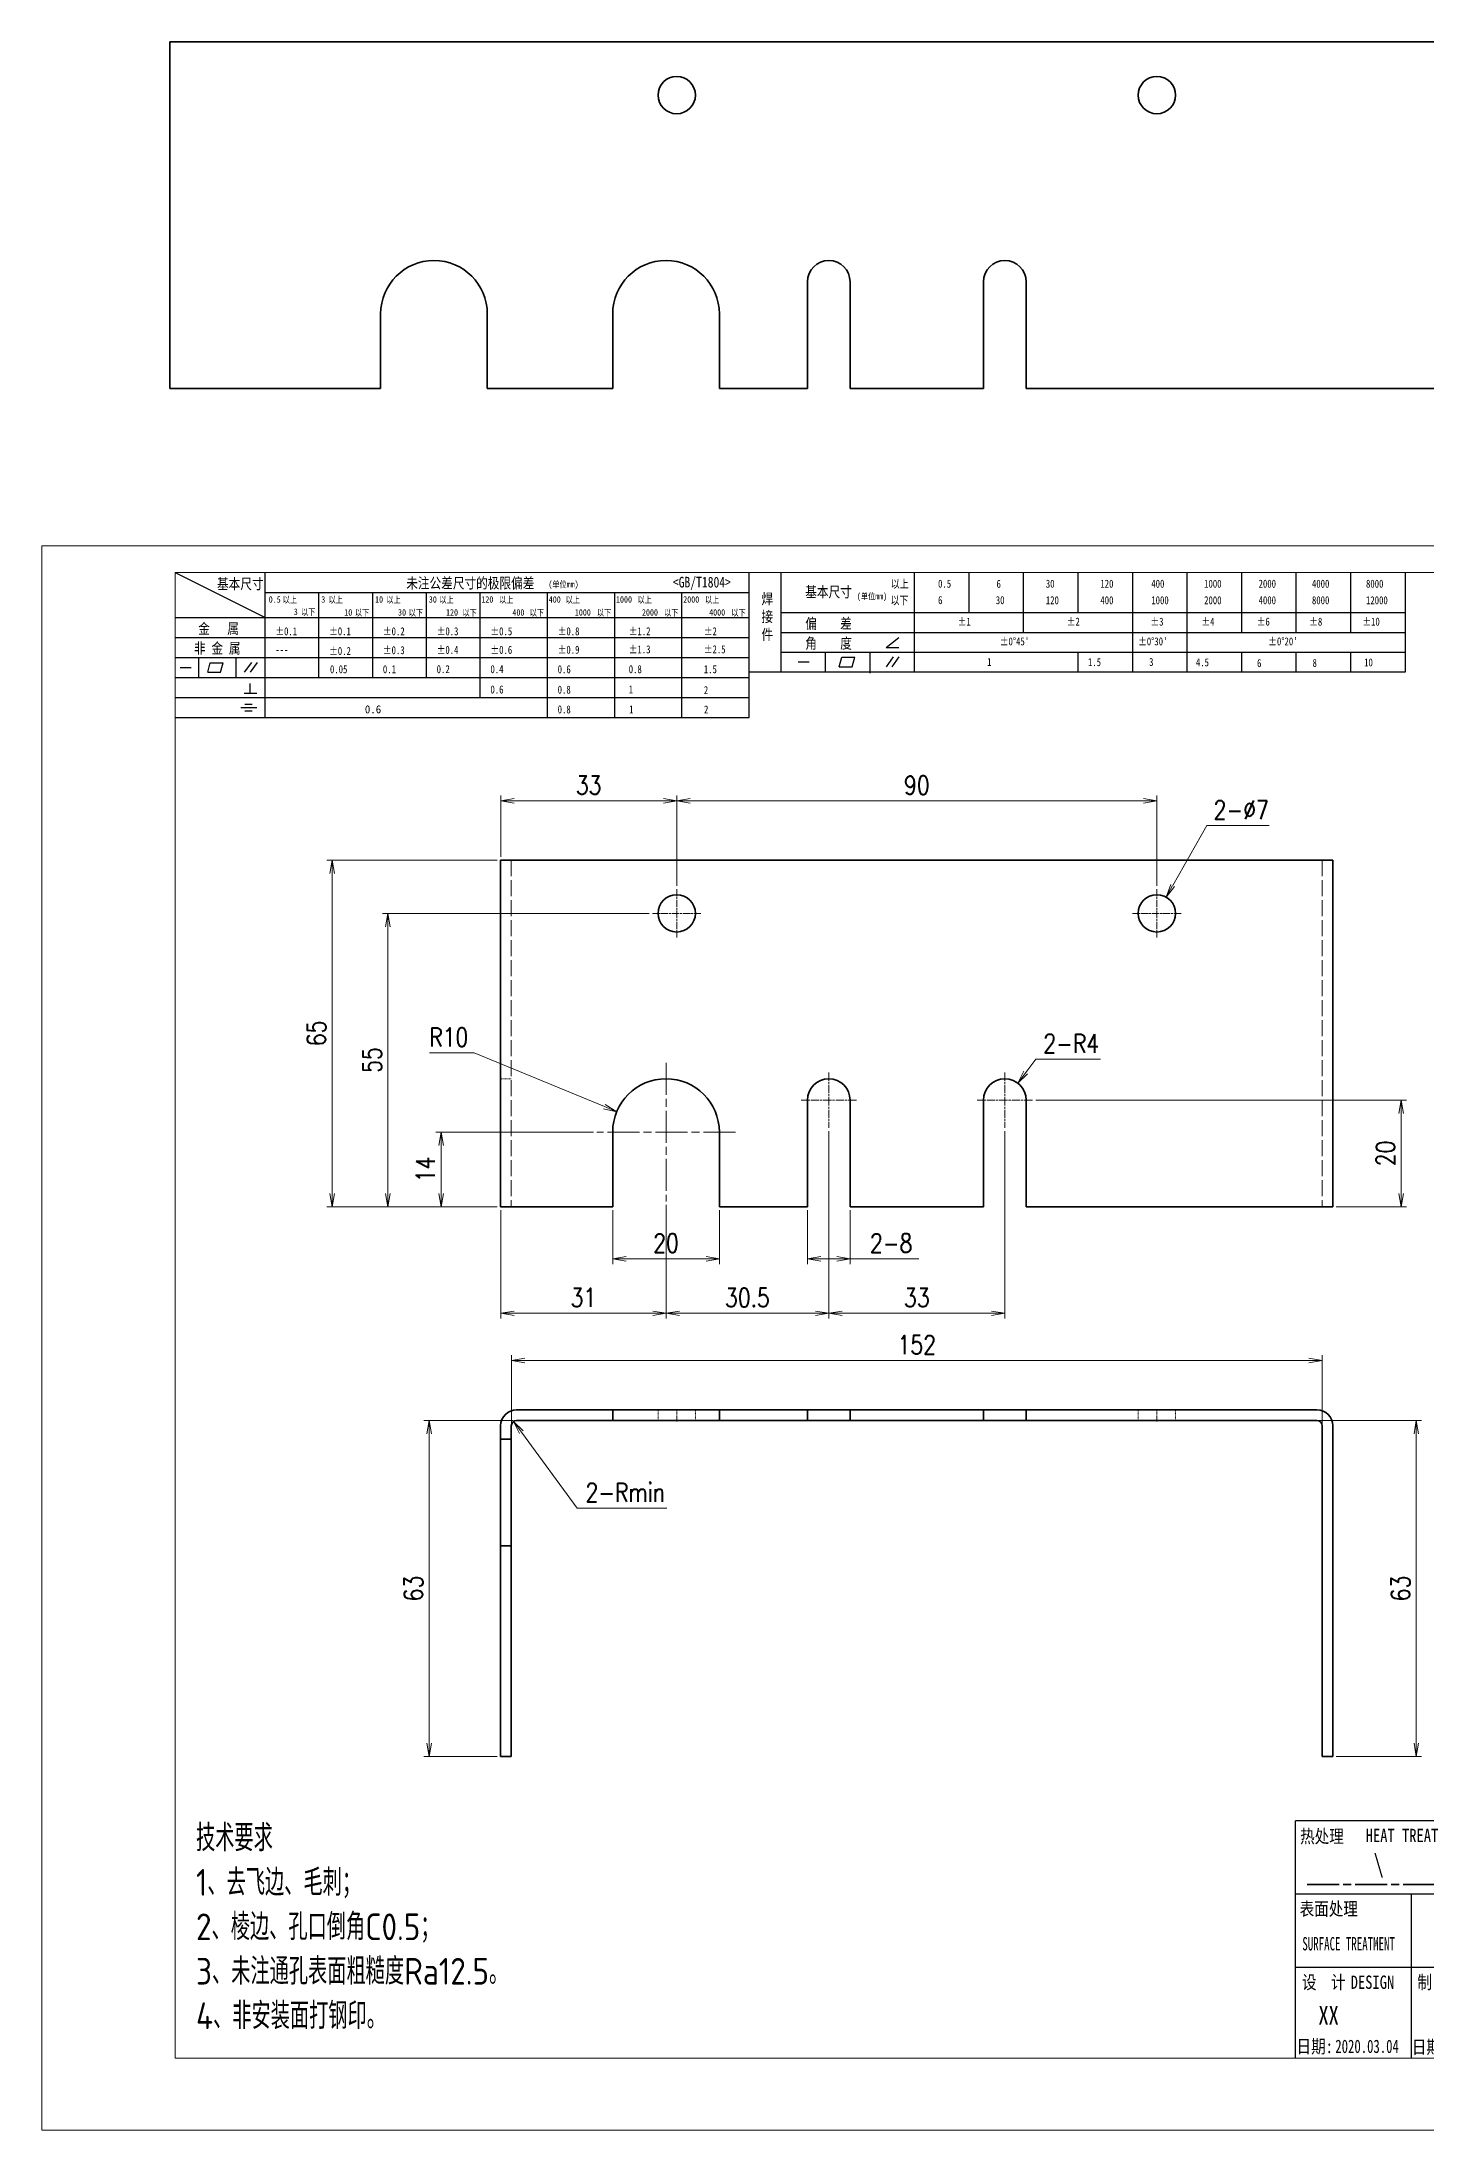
# Model space of a CAD drawing. Header units: inches. Extents: x 269 to 10986, y 1043 to 4337.
# Drawn here: x 3394.5 to 3654, y 1166.8 to 1558.3 of the extents above; entities that cross this region are included whole.
import ezdxf
from ezdxf.enums import TextEntityAlignment as Align

# ---------------------------------------------------------------- set-up
doc = ezdxf.new("R2010")
doc.units = ezdxf.units.IN
doc.header["$MEASUREMENT"] = 0
doc.linetypes.add('AM_ISO02W050x2', pattern=[3.75, 3, -0.75])
doc.linetypes.add('AM_ISO08W050x2', pattern=[9, 6, -0.75, 1.5, -0.75])
for name, color, linetype, lineweight in [('中心线', 2, 'AM_ISO08W050x2', 18), ('图框', 7, 'Continuous', 18), ('标注线', 3, 'Continuous', 18), ('热处理', 7, 'Continuous', 20), ('粗实线', 7, 'Continuous', 35), ('粗点划线', 6, 'AM_ISO08W050x2', 35), ('虚线', 1, 'AM_ISO02W050x2', 18)]:
    doc.layers.add(name, color=color, linetype=linetype, lineweight=lineweight)
doc.layers.add('图\\M+19E79\\M+195B6\\M+18E9A', color=7, linetype='Continuous')
doc.layers.add('打印', color=7, linetype='Continuous', lineweight=15, plot=False)
doc.layers.add('打印-禁用', color=7, linetype='Continuous', lineweight=15, plot=False)
doc.styles.add('DIM', font='romans.shx', dxfattribs={"width": 0.8, "bigfont": 'bigfont.shx'})
doc.styles.add('国标', font='simfang.ttf', dxfattribs={"width": 0.8})
doc.styles.add('机械长仿宋', font='gbenor.shx', dxfattribs={"height": 1, "bigfont": 'gbcbig.shx'})
doc.dimstyles.new('XR 1-1$0', dxfattribs={"dimtxt": 3.5, "dimasz": 2.5, "dimexe": 1, "dimexo": 0.625, "dimgap": 1.2, "dimtad": 1, "dimzin": 9, "dimdsep": 46, "dimtxsty": 'DIM', "dimblk": 'OPEN', "dimcen": 0, "dimclrd": 8, "dimclre": 8, "dimclrt": 2, "dimazin": 2, "dimtfac": 0.5, "dimtmove": 0, "dimatfit": 3, "dimldrblk": 'OPEN', "dimfxl": 0, "dimtolj": 2, "dimlwd": 18, "dimlwe": 18, "dimarcsym": 0})
doc.dimstyles.new('XR 1-1$3', dxfattribs={"dimtxt": 3.5, "dimasz": 2.5, "dimexe": 1, "dimexo": 0.625, "dimgap": 1.2, "dimtad": 1, "dimtoh": 1, "dimdsep": 46, "dimtxsty": 'DIM', "dimblk": 'OPEN', "dimcen": 0, "dimclrd": 8, "dimclre": 8, "dimclrt": 2, "dimazin": 2, "dimtfac": 0.5, "dimtofl": 0, "dimtmove": 0, "dimatfit": 3, "dimldrblk": 'OPEN', "dimfxl": 0, "dimtolj": 2, "dimlwd": 18, "dimlwe": 18, "dimarcsym": 0})
doc.dimstyles.new('XR 1-1$4', dxfattribs={"dimtxt": 3.5, "dimasz": 2.5, "dimexe": 1, "dimexo": 0.625, "dimgap": 1.2, "dimtad": 1, "dimtoh": 1, "dimdsep": 46, "dimtxsty": 'DIM', "dimblk": 'OPEN', "dimcen": 0, "dimclrd": 8, "dimclre": 8, "dimclrt": 2, "dimazin": 2, "dimtfac": 0.5, "dimtofl": 0, "dimtmove": 0, "dimatfit": 3, "dimldrblk": 'OPEN', "dimfxl": 0, "dimtolj": 2, "dimlwd": 18, "dimlwe": 18, "dimarcsym": 0})

# ---------------------------------------------------------------- blocks, each defined once
blk = doc.blocks.new('GZDEH零件A3图框V01版')
at = {"layer": '图\\M+19E79\\M+195B6\\M+18E9A', "color": 9}
for p, q in [((2882.49, -1554.46), (2899.37, -1562.92)), ((2899.37, -1581.67), (2899.37, -1554.46)), ((2990.09, -1581.67), (2990.09, -1554.46)), ((2996.09, -1573.08), (2996.09, -1554.46)), ((3021.09, -1561.98), (3021.09, -1554.46)), ((3031.31, -1561.98), (3031.31, -1554.46)), ((3041.53, -1561.98), (3041.53, -1554.46)), ((3051.75, -1561.98), (3051.75, -1554.46)), ((3061.98, -1561.98), (3061.98, -1554.46)), ((3072.2, -1561.98), (3072.2, -1554.46)), ((3082.42, -1561.98), (3082.42, -1554.46)), ((3092.64, -1561.98), (3092.64, -1554.46)), ((3102.86, -1561.98), (3102.86, -1554.46)), ((3113.09, -1573.08), (3113.09, -1554.46)), ((2899.37, -1558.24), (2990.09, -1558.24)), ((2909.45, -1574.17), (2909.45, -1558.24)), ((2919.53, -1574.17), (2919.53, -1558.24)), ((2929.61, -1574.17), (2929.61, -1558.24)), ((2939.69, -1577.92), (2939.69, -1558.24)), ((2952.29, -1581.67), (2952.29, -1558.24)), ((2964.89, -1581.67), (2964.89, -1558.24)), ((2977.49, -1581.67), (2977.49, -1558.24)), ((2996.09, -1561.98), (3113.09, -1561.98)), ((3021.09, -1573.08), (3021.09, -1561.98)), ((3041.53, -1565.68), (3041.53, -1561.98)), ((3061.98, -1573.08), (3061.98, -1561.98)), ((3072.2, -1573.08), (3072.2, -1561.98)), ((3082.42, -1565.68), (3082.42, -1561.98)), ((3092.64, -1565.68), (3092.64, -1561.98)), ((3102.86, -1565.68), (3102.86, -1561.98)), ((2882.49, -1562.92), (2990.09, -1562.92)), ((2996.09, -1565.68), (3113.09, -1565.68)), ((2882.49, -1566.67), (2990.09, -1566.67)), ((2996.09, -1569.38), (3113.09, -1569.38)), ((3004.42, -1573.08), (3004.42, -1569.38)), ((3012.75, -1573.08), (3012.75, -1569.38)), ((3015.75, -1568.51), (3018.15, -1566.66)), ((3015.75, -1568.51), (3018.15, -1568.51)), ((3051.75, -1573.08), (3051.75, -1569.38)), ((3082.42, -1573.08), (3082.42, -1569.48)), ((3092.64, -1573.08), (3092.64, -1569.38)), ((3102.86, -1573.08), (3102.86, -1569.38)), ((2882.49, -1570.42), (2990.09, -1570.42)), ((2883.43, -1572.27), (2885.49, -1572.27)), ((2886.92, -1574.12), (2886.92, -1570.42)), ((2888.59, -1573.16), (2889.07, -1571.37)), ((2888.59, -1573.16), (2891, -1573.16)), ((2889.07, -1571.37), (2891.48, -1571.37)), ((2891, -1573.16), (2891.48, -1571.37)), ((2893.91, -1574.12), (2893.91, -1570.42)), ((2895.52, -1573.16), (2896.85, -1571.3)), ((2896.6, -1573.16), (2897.94, -1571.3)), ((2990.09, -1573.08), (3113.09, -1573.08)), ((2999.26, -1571.23), (3001.32, -1571.23)), ((3006.97, -1572.12), (3007.45, -1570.33)), ((3006.97, -1572.12), (3009.39, -1572.12)), ((3007.45, -1570.33), (3009.86, -1570.33)), ((3009.39, -1572.12), (3009.86, -1570.33)), ((3012.75, -1573.33), (3012.75, -1573.08)), ((3015.81, -1572.12), (3017.15, -1570.26)), ((3016.89, -1572.12), (3018.23, -1570.26)), ((2882.49, -1574.17), (2990.09, -1574.17)), ((2895.42, -1577.05), (2897.81, -1577.05)), ((2896.58, -1577.05), (2896.58, -1575.28)), ((2882.49, -1577.92), (2990.09, -1577.92)), ((2894.79, -1579.77), (2897.77, -1579.77)), ((2895.57, -1579.17), (2896.92, -1579.17)), ((2895.57, -1580.37), (2896.93, -1580.37)), ((2882.49, -1581.67), (2990.09, -1581.67)), ((3272.49, -1788.46), (3092.49, -1788.46)), ((3181.99, -1802.21), (3092.49, -1802.21)), ((3114.17, -1802.21), (3114.17, -1815.96)), ((3181.99, -1815.96), (3092.49, -1815.96)), ((3114.17, -1815.96), (3114.17, -1832.96)), ((3114.17, -1815.96), (3114.17, -1832.96))]:
    blk.add_line(p, q, dxfattribs=at)
at = {"layer": '图\\M+19E79\\M+195B6\\M+18E9A', "color": 7}
blk.add_line((3272.49, -1788.46), (3092.49, -1788.46), dxfattribs=at)
at = {"layer": '图\\M+19E79\\M+195B6\\M+18E9A', "color": 9, "linetype": 'Continuous'}
blk.add_line((3092.49, -1832.96), (3092.49, -1788.46), dxfattribs=at)
at = {"layer": '图框', "linetype": 'Continuous'}
for p, q in [((2882.49, -1554.46), (2882.49, -1832.96)), ((3272.49, -1554.46), (2882.49, -1554.46)), ((2882.49, -1832.96), (3272.49, -1832.96))]:
    blk.add_line(p, q, dxfattribs=at)
at = {"layer": '打印-禁用', "linetype": 'Continuous'}
for p, q in [((2857.49, -1549.46), (2857.49, -1846.46)), ((3277.49, -1549.46), (2857.49, -1549.46)), ((2857.49, -1846.46), (3277.49, -1846.46))]:
    blk.add_line(p, q, dxfattribs=at)
at = {"layer": '图\\M+19E79\\M+195B6\\M+18E9A', "color": 9, "style": '国标'}
for s, height, width, p in [('基本尺寸', 2, 0.8, (2890.33, -1557.58)), ('未注公差尺寸的极限偏差', 2, 0.8, (2925.81, -1557.44)), ('<GB/T1804>', 2, 0.8, (2975.78, -1557.27)), ('基本尺寸', 2, 0.8, (3000.6, -1559.1)), ('以上', 1.5, 0.8, (3016.64, -1557.33)), ('0.5', 1.5, 0.8, (3025.49, -1557.3)), ('6', 1.5, 0.8, (3036.45, -1557.34)), ('30', 1.5, 0.8, (3045.69, -1557.31)), ('120', 1.5, 0.8, (3055.91, -1557.31)), ('400', 1.5, 0.8, (3065.46, -1557.31)), ('1000', 1.5, 0.8, (3075.36, -1557.31)), ('2000', 1.5, 0.8, (3085.57, -1557.31)), ('4000', 1.5, 0.8, (3095.57, -1557.31)), ('8000', 1.5, 0.8, (3105.7, -1557.31)), ('30', 1.2, 0.8, (2930.04, -1560.11)), ('以下', 1.5, 0.8, (3016.58, -1560.43)), ('6', 1.5, 0.8, (3025.49, -1560.38)), ('30', 1.5, 0.8, (3036.31, -1560.39)), ('120', 1.5, 0.8, (3045.69, -1560.41)), ('400', 1.5, 0.8, (3055.91, -1560.41)), ('1000', 1.5, 0.8, (3065.46, -1560.41)), ('2000', 1.5, 0.8, (3075.36, -1560.41)), ('4000', 1.5, 0.8, (3085.57, -1560.41)), ('8000', 1.5, 0.8, (3095.57, -1560.41)), ('12000', 1.5, 0.8, (3105.7, -1560.41)), ('金   属', 2, 0.8, (2886.82, -1565.98)), ('±0.1', 1.5, 0.8, (2901.27, -1566.23)), ('±0.1', 1.5, 0.8, (2911.35, -1566.23)), ('±0.2', 1.5, 0.8, (2921.43, -1566.23)), ('±0.3', 1.5, 0.8, (2931.51, -1566.23)), ('±0.5', 1.5, 0.8, (2941.59, -1566.23)), ('±0.8', 1.5, 0.8, (2954.19, -1566.23)), ('±1.2', 1.5, 0.8, (2967.51, -1566.23)), ('±2', 1.5, 0.8, (2981.58, -1566.23)), ('偏    差', 2, 0.8, (3000.6, -1565.04)), ('±1', 1.5, 0.8, (3029.16, -1564.42)), ('±2', 1.5, 0.8, (3049.61, -1564.42)), ('±3', 1.5, 0.8, (3065.3, -1564.42)), ('±4', 1.5, 0.8, (3074.85, -1564.42)), ('±6', 1.5, 0.8, (3085.22, -1564.42)), ('±8', 1.5, 0.8, (3095.06, -1564.42)), ('±10', 1.5, 0.8, (3105.02, -1564.42)), ('非 金 属', 2, 0.8, (2886.02, -1569.65)), ('---', 1.5, 0.8, (2901.27, -1569.65)), ('±0.2', 1.5, 0.8, (2911.35, -1569.92)), ('±0.3', 1.5, 0.8, (2921.43, -1569.77)), ('±0.4', 1.5, 0.8, (2931.51, -1569.71)), ('±0.6', 1.5, 0.8, (2941.59, -1569.71)), ('±0.9', 1.5, 0.8, (2954.19, -1569.68)), ('±1.3', 1.5, 0.8, (2967.51, -1569.62)), ('±2.5', 1.5, 0.8, (2981.58, -1569.61)), ('角    度', 2, 0.8, (3000.6, -1568.74)), ("±0%%D45'", 1.5, 0.8, (3037.06, -1568.12)), ("±0%%D30'", 1.5, 0.8, (3062.98, -1568.12)), ("±0%%D20'", 1.5, 0.8, (3087.38, -1568.12)), ('0.1', 1.5, 0.8, (2921.43, -1573.34)), ('0.2', 1.5, 0.8, (2931.51, -1573.33)), ('0.4', 1.5, 0.8, (2941.59, -1573.33)), ('0.6', 1.5, 0.8, (2954.19, -1573.35)), ('0.8', 1.5, 0.8, (2967.51, -1573.33)), ('1.5', 1.5, 0.8, (2981.58, -1573.34)), ('1', 1.5, 0.8, (3034.69, -1571.98)), ('1.5', 1.5, 0.8, (3053.59, -1572.01)), ('3', 1.5, 0.8, (3065.05, -1571.98)), ('4.5', 1.5, 0.8, (3073.82, -1572.05)), ('6', 1.5, 0.8, (3085.28, -1572.19)), ('8', 1.5, 0.8, (3095.68, -1572.15)), ('10', 1.5, 0.8, (3105.36, -1572.06)), ('0.6', 1.5, 0.8, (2941.59, -1577.14)), ('0.8', 1.5, 0.8, (2954.19, -1577.17)), ('1', 1.5, 0.8, (2967.51, -1577.12)), ('2', 1.5, 0.8, (2981.58, -1577.26)), ('0.8', 1.5, 0.8, (2954.19, -1580.87)), ('1', 1.5, 0.8, (2967.59, -1580.86)), ('2', 1.5, 0.8, (2981.62, -1580.89)), ('热处理', 2.5, 0.8, (3093.35, -1792.61)), ('表面处理', 2.5, 0.8, (3093.27, -1806.21)), ('SURFACE TREATMENT', 2.5, 0.6, (3093.77, -1812.75)), (' DESIGN', 2.5, 0.8, (3101.47, -1819.96))]:
    blk.add_text(s, height=height, dxfattribs=dict(at, width=width)).set_placement(p)
at = {"layer": '图\\M+19E79\\M+195B6\\M+18E9A', "color": 9, "lineweight": 15, "style": '国标', "width": 0.8}
for s, p in [('(单位mm)', (2952.44, -1557.27)), ('0.5', (2900.03, -1560.11)), ('以上', (2902.64, -1560.16)), ('3', (2904.73, -1562.41)), ('以下', (2906.1, -1562.46)), ('3', (2909.88, -1560.11)), ('以上', (2911.25, -1560.16)), ('10', (2914.19, -1562.54)), ('以下', (2916.18, -1562.59)), ('10', (2919.96, -1560.11)), ('以上', (2922.09, -1560.16)), ('30', (2924.27, -1562.54)), ('以下', (2926.26, -1562.59)), ('以上', (2932.02, -1560.16)), ('120', (2933.26, -1562.54)), ('以下', (2936.34, -1562.59)), ('120', (2939.88, -1560.11)), ('以上', (2943.21, -1560.16)), ('400', (2945.7, -1562.54)), ('以下', (2948.94, -1562.59)), ('400', (2952.52, -1560.11)), ('以上', (2955.68, -1560.16)), ('1000', (2957.41, -1562.54)), ('以下', (2961.54, -1562.59)), ('1000', (2965.12, -1560.11)), ('以上', (2969.16, -1560.16)), ('2000', (2969.99, -1562.54)), ('以下', (2974.14, -1562.59)), ('2000', (2977.72, -1560.11)), ('以上', (2981.8, -1560.16)), ('4000', (2982.59, -1562.54)), ('以下', (2986.74, -1562.59)), ('(单位mm)', (3010.27, -1559.51))]:
    blk.add_text(s, height=1.2, dxfattribs=at).set_placement(p)
at = {"layer": '图\\M+19E79\\M+195B6\\M+18E9A', "color": 9, "lineweight": 13, "style": '国标'}
blk.add_text('0.6', height=1.5, dxfattribs=at).set_placement((2918.05, -1580.85))
at = {"layer": '图\\M+19E79\\M+195B6\\M+18E9A', "color": 9, "style": '国标', "width": 0.8}
for s, p in [('HEAT TREAT', (3112.45, -1792.46)), ('设  计', (3097.79, -1819.96)), ('制  图', (3119.43, -1819.96)), ('日期:', (3096.09, -1832)), ('日期:', (3117.71, -1832.1))]:
    blk.add_text(s, height=2.5, dxfattribs=at).set_placement(p, align=Align.CENTER)
at = {"layer": '图\\M+19E79\\M+195B6\\M+18E9A', "color": 9, "style": '国标'}
for s, insert, char_height, width, attachment_point in [('焊\\P接\\P件', (2992.39, -1558.41), 2, 3.1877, 1), ('0.05', (2911.51, -1573.37), 1.5, 5.1982, 7)]:
    blk.add_mtext(s, dxfattribs=dict(at, insert=insert, char_height=char_height, width=width, attachment_point=attachment_point))
blk = doc.blocks.new('DEH A3')
at = {"layer": '图框'}
blk.add_blockref('GZDEH零件A3图框V01版', (-2857.49, 1846.46), dxfattribs=at)
blk = doc.blocks.new('_Open')
at = {"color": 0, "linetype": 'ByBlock', "lineweight": -2}
for p, q in [((-1, 0.17), (0, 0)), ((-1, -0.17), (0, 0)), ((0, 0), (-1, 0))]:
    blk.add_line(p, q, dxfattribs=at)
blk = doc.blocks.new('*D814')
at = {"layer": 'Defpoints', "color": 0, "transparency": 16777216}
for p in [(3634.51, 1311.12), (3482.51, 1297.62), (3634.51, 1297.62)]:
    blk.add_point(p, dxfattribs=at)
at = {"layer": '标注线', "color": 8, "lineweight": 18, "transparency": 16777216}
for p, q in [((3482.51, 1298.24), (3482.51, 1312.12)), ((3634.51, 1298.24), (3634.51, 1312.12)), ((3485.01, 1311.12), (3632.01, 1311.12))]:
    blk.add_line(p, q, dxfattribs=at)
at = {"layer": '标注线', "color": 8, "lineweight": 18, "transparency": 16777216, "xscale": 2.5, "yscale": 2.5, "zscale": 2.5, "rotation": 180}
blk.add_blockref('_Open', (3482.51, 1311.12), dxfattribs=at)
at = {"layer": '标注线', "color": 8, "lineweight": 18, "transparency": 16777216, "xscale": 2.5, "yscale": 2.5, "zscale": 2.5}
blk.add_blockref('_Open', (3634.51, 1311.12), dxfattribs=at)
at = {"layer": '标注线', "color": 2, "transparency": 16777216, "insert": (3558.51, 1314.07), "char_height": 3.5, "attachment_point": 5, "style": 'DIM'}
blk.add_mtext('\\A2;152', dxfattribs=at)
blk = doc.blocks.new('*D815')
at = {"layer": 'Defpoints', "color": 0, "transparency": 16777216}
for p in [(3467.09, 1299.87), (3483.51, 1299.87), (3480.51, 1236.87)]:
    blk.add_point(p, dxfattribs=at)
at = {"layer": '标注线', "color": 8, "lineweight": 18, "transparency": 16777216}
for p, q in [((3482.88, 1299.87), (3466.09, 1299.87)), ((3467.09, 1239.37), (3467.09, 1297.37)), ((3479.88, 1236.87), (3466.09, 1236.87))]:
    blk.add_line(p, q, dxfattribs=at)
at = {"layer": '标注线', "color": 8, "lineweight": 18, "transparency": 16777216, "xscale": 2.5, "yscale": 2.5, "zscale": 2.5}
for p, rotation in [((3467.09, 1299.87), 90), ((3467.09, 1236.87), 270)]:
    blk.add_blockref('_Open', p, dxfattribs=dict(at, rotation=rotation))
at = {"layer": '标注线', "color": 2, "transparency": 16777216, "insert": (3464.14, 1268.37), "char_height": 3.5, "attachment_point": 5, "rotation": 90, "style": 'DIM'}
blk.add_mtext('\\A2;63', dxfattribs=at)
blk = doc.blocks.new('*D816')
at = {"layer": 'Defpoints', "color": 0, "transparency": 16777216}
for p in [(3482.91, 1299.67), (3483.51, 1298.87)]:
    blk.add_point(p, dxfattribs=at)
at = {"layer": '标注线', "color": 8, "lineweight": 18, "transparency": 16777216}
for p, q in [((3494.85, 1283.43), (3484.39, 1297.66)), ((3511.65, 1283.43), (3494.85, 1283.43))]:
    blk.add_line(p, q, dxfattribs=at)
at = {"layer": '标注线', "color": 8, "lineweight": 18, "transparency": 16777216, "xscale": 2.5, "yscale": 2.5, "zscale": 2.5, "rotation": 126.3177300227657}
blk.add_blockref('_Open', (3482.91, 1299.67), dxfattribs=at)
at = {"layer": '标注线', "color": 2, "transparency": 16777216, "insert": (3503.85, 1286.38), "char_height": 3.5, "attachment_point": 5, "style": 'DIM'}
blk.add_mtext('\\A2;2-Rmin', dxfattribs=at)
blk = doc.blocks.new('*D817')
at = {"layer": 'Defpoints', "color": 0, "transparency": 16777216}
for p in [(3448.92, 1404.92), (3480.51, 1404.92), (3480.51, 1339.92)]:
    blk.add_point(p, dxfattribs=at)
at = {"layer": '标注线', "color": 8, "lineweight": 18, "transparency": 16777216}
for p, q in [((3479.88, 1404.92), (3447.92, 1404.92)), ((3448.92, 1342.42), (3448.92, 1402.42)), ((3479.88, 1339.92), (3447.92, 1339.92))]:
    blk.add_line(p, q, dxfattribs=at)
at = {"layer": '标注线', "color": 8, "lineweight": 18, "transparency": 16777216, "xscale": 2.5, "yscale": 2.5, "zscale": 2.5}
for p, rotation in [((3448.92, 1404.92), 90), ((3448.92, 1339.92), 270)]:
    blk.add_blockref('_Open', p, dxfattribs=dict(at, rotation=rotation))
at = {"layer": '标注线', "color": 2, "transparency": 16777216, "insert": (3445.97, 1372.42), "char_height": 3.5, "attachment_point": 5, "rotation": 90, "style": 'DIM'}
blk.add_mtext('\\A2;65', dxfattribs=at)
blk = doc.blocks.new('*D818')
at = {"layer": 'Defpoints', "color": 0, "transparency": 16777216}
for p in [(3459.36, 1394.92), (3508.96, 1394.92), (3480.51, 1339.92)]:
    blk.add_point(p, dxfattribs=at)
at = {"layer": '标注线', "color": 8, "lineweight": 18, "transparency": 16777216}
for p, q in [((3508.33, 1394.92), (3458.36, 1394.92)), ((3459.36, 1342.42), (3459.36, 1392.42)), ((3479.88, 1339.92), (3458.36, 1339.92))]:
    blk.add_line(p, q, dxfattribs=at)
at = {"layer": '标注线', "color": 8, "lineweight": 18, "transparency": 16777216, "xscale": 2.5, "yscale": 2.5, "zscale": 2.5}
for p, rotation in [((3459.36, 1394.92), 90), ((3459.36, 1339.92), 270)]:
    blk.add_blockref('_Open', p, dxfattribs=dict(at, rotation=rotation))
at = {"layer": '标注线', "color": 2, "transparency": 16777216, "insert": (3456.41, 1367.42), "char_height": 3.5, "attachment_point": 5, "rotation": 90, "style": 'DIM'}
blk.add_mtext('\\A2;55', dxfattribs=at)
blk = doc.blocks.new('*D819')
at = {"layer": 'Defpoints', "color": 0, "transparency": 16777216}
for p in [(3498.51, 1353.92), (3469.37, 1339.92), (3479.88, 1339.92)]:
    blk.add_point(p, dxfattribs=at)
at = {"layer": '标注线', "color": 8, "lineweight": 18, "transparency": 16777216}
for p, q in [((3497.88, 1353.92), (3468.37, 1353.92)), ((3469.37, 1351.42), (3469.37, 1342.42)), ((3479.26, 1339.92), (3468.37, 1339.92))]:
    blk.add_line(p, q, dxfattribs=at)
at = {"layer": '标注线', "color": 8, "lineweight": 18, "transparency": 16777216, "xscale": 2.5, "yscale": 2.5, "zscale": 2.5}
for p, rotation in [((3469.37, 1353.92), 90), ((3469.37, 1339.92), 270)]:
    blk.add_blockref('_Open', p, dxfattribs=dict(at, rotation=rotation))
at = {"layer": '标注线', "color": 2, "transparency": 16777216, "insert": (3466.42, 1346.92), "char_height": 3.5, "attachment_point": 5, "rotation": 90, "style": 'DIM'}
blk.add_mtext('\\A2;14', dxfattribs=at)
blk = doc.blocks.new('*D820')
at = {"layer": 'Defpoints', "color": 0, "transparency": 16777216}
for p in [(3580.21, 1359.92), (3649.31, 1359.92), (3636.51, 1339.92)]:
    blk.add_point(p, dxfattribs=at)
at = {"layer": '标注线', "color": 8, "lineweight": 18, "transparency": 16777216}
for p, q in [((3580.83, 1359.92), (3650.31, 1359.92)), ((3649.31, 1342.42), (3649.31, 1357.42)), ((3637.13, 1339.92), (3650.31, 1339.92))]:
    blk.add_line(p, q, dxfattribs=at)
at = {"layer": '标注线', "color": 8, "lineweight": 18, "transparency": 16777216, "xscale": 2.5, "yscale": 2.5, "zscale": 2.5}
for p, rotation in [((3649.31, 1359.92), 90), ((3649.31, 1339.92), 270)]:
    blk.add_blockref('_Open', p, dxfattribs=dict(at, rotation=rotation))
at = {"layer": '标注线', "color": 2, "transparency": 16777216, "insert": (3646.36, 1349.92), "char_height": 3.5, "attachment_point": 5, "rotation": 90, "style": 'DIM'}
blk.add_mtext('\\A2;20', dxfattribs=at)
blk = doc.blocks.new('*D821')
at = {"layer": 'Defpoints', "color": 0, "transparency": 16777216}
for p in [(3480.51, 1416), (3480.51, 1404.92), (3513.51, 1399.47)]:
    blk.add_point(p, dxfattribs=at)
at = {"layer": '标注线', "color": 8, "lineweight": 18, "transparency": 16777216}
for p, q in [((3480.51, 1405.55), (3480.51, 1417)), ((3511.01, 1416), (3483.01, 1416)), ((3513.51, 1400.1), (3513.51, 1417))]:
    blk.add_line(p, q, dxfattribs=at)
at = {"layer": '标注线', "color": 8, "lineweight": 18, "transparency": 16777216, "xscale": 2.5, "yscale": 2.5, "zscale": 2.5, "rotation": 180}
blk.add_blockref('_Open', (3480.51, 1416), dxfattribs=at)
at = {"layer": '标注线', "color": 8, "lineweight": 18, "transparency": 16777216, "xscale": 2.5, "yscale": 2.5, "zscale": 2.5}
blk.add_blockref('_Open', (3513.51, 1416), dxfattribs=at)
at = {"layer": '标注线', "color": 2, "transparency": 16777216, "insert": (3497.01, 1418.95), "char_height": 3.5, "attachment_point": 5, "style": 'DIM'}
blk.add_mtext('\\A2;33', dxfattribs=at)
blk = doc.blocks.new('*D822')
at = {"layer": 'Defpoints', "color": 0, "transparency": 16777216}
for p in [(3513.51, 1416), (3513.51, 1400.1), (3603.51, 1399.47)]:
    blk.add_point(p, dxfattribs=at)
at = {"layer": '标注线', "color": 8, "lineweight": 18, "transparency": 16777216}
for p, q in [((3513.51, 1400.72), (3513.51, 1417)), ((3601.01, 1416), (3516.01, 1416)), ((3603.51, 1400.1), (3603.51, 1417))]:
    blk.add_line(p, q, dxfattribs=at)
at = {"layer": '标注线', "color": 8, "lineweight": 18, "transparency": 16777216, "xscale": 2.5, "yscale": 2.5, "zscale": 2.5, "rotation": 180}
blk.add_blockref('_Open', (3513.51, 1416), dxfattribs=at)
at = {"layer": '标注线', "color": 8, "lineweight": 18, "transparency": 16777216, "xscale": 2.5, "yscale": 2.5, "zscale": 2.5}
blk.add_blockref('_Open', (3603.51, 1416), dxfattribs=at)
at = {"layer": '标注线', "color": 2, "transparency": 16777216, "insert": (3558.51, 1418.95), "char_height": 3.5, "attachment_point": 5, "style": 'DIM'}
blk.add_mtext('\\A2;90', dxfattribs=at)
blk = doc.blocks.new('*D823')
at = {"layer": 'Defpoints', "color": 0, "transparency": 16777216}
for p in [(3480.51, 1339.92), (3511.51, 1340.92), (3480.51, 1319.95)]:
    blk.add_point(p, dxfattribs=at)
at = {"layer": '标注线', "color": 8, "lineweight": 18, "transparency": 16777216}
for p, q in [((3480.51, 1339.3), (3480.51, 1318.95)), ((3511.51, 1340.3), (3511.51, 1318.95)), ((3509.01, 1319.95), (3483.01, 1319.95))]:
    blk.add_line(p, q, dxfattribs=at)
at = {"layer": '标注线', "color": 8, "lineweight": 18, "transparency": 16777216, "xscale": 2.5, "yscale": 2.5, "zscale": 2.5, "rotation": 180}
blk.add_blockref('_Open', (3480.51, 1319.95), dxfattribs=at)
at = {"layer": '标注线', "color": 8, "lineweight": 18, "transparency": 16777216, "xscale": 2.5, "yscale": 2.5, "zscale": 2.5}
blk.add_blockref('_Open', (3511.51, 1319.95), dxfattribs=at)
at = {"layer": '标注线', "color": 2, "transparency": 16777216, "insert": (3496.01, 1322.9), "char_height": 3.5, "attachment_point": 5, "style": 'DIM'}
blk.add_mtext('\\A2;31', dxfattribs=at)
blk = doc.blocks.new('*D824')
at = {"layer": 'Defpoints', "color": 0, "transparency": 16777216}
for p in [(3501.51, 1339.92), (3521.51, 1339.92), (3521.51, 1330.18)]:
    blk.add_point(p, dxfattribs=at)
at = {"layer": '标注线', "color": 8, "lineweight": 18, "transparency": 16777216}
for p, q in [((3501.51, 1339.3), (3501.51, 1329.18)), ((3521.51, 1339.3), (3521.51, 1329.18)), ((3504.01, 1330.18), (3519.01, 1330.18))]:
    blk.add_line(p, q, dxfattribs=at)
at = {"layer": '标注线', "color": 8, "lineweight": 18, "transparency": 16777216, "xscale": 2.5, "yscale": 2.5, "zscale": 2.5, "rotation": 180}
blk.add_blockref('_Open', (3501.51, 1330.18), dxfattribs=at)
at = {"layer": '标注线', "color": 8, "lineweight": 18, "transparency": 16777216, "xscale": 2.5, "yscale": 2.5, "zscale": 2.5}
blk.add_blockref('_Open', (3521.51, 1330.18), dxfattribs=at)
at = {"layer": '标注线', "color": 2, "transparency": 16777216, "insert": (3511.51, 1333.13), "char_height": 3.5, "attachment_point": 5, "style": 'DIM'}
blk.add_mtext('\\A2;20', dxfattribs=at)
blk = doc.blocks.new('*D825')
at = {"layer": 'Defpoints', "color": 0, "transparency": 16777216}
for p in [(3542.01, 1354.72), (3511.51, 1340.92), (3511.51, 1319.95)]:
    blk.add_point(p, dxfattribs=at)
at = {"layer": '标注线', "color": 8, "lineweight": 18, "transparency": 16777216}
for p, q in [((3542.01, 1354.1), (3542.01, 1318.95)), ((3511.51, 1340.3), (3511.51, 1318.95)), ((3539.51, 1319.95), (3514.01, 1319.95))]:
    blk.add_line(p, q, dxfattribs=at)
at = {"layer": '标注线', "color": 8, "lineweight": 18, "transparency": 16777216, "xscale": 2.5, "yscale": 2.5, "zscale": 2.5, "rotation": 180}
blk.add_blockref('_Open', (3511.51, 1319.95), dxfattribs=at)
at = {"layer": '标注线', "color": 8, "lineweight": 18, "transparency": 16777216, "xscale": 2.5, "yscale": 2.5, "zscale": 2.5}
blk.add_blockref('_Open', (3542.01, 1319.95), dxfattribs=at)
at = {"layer": '标注线', "color": 2, "transparency": 16777216, "insert": (3526.76, 1322.9), "char_height": 3.5, "attachment_point": 5, "style": 'DIM'}
blk.add_mtext('\\A2;30.5', dxfattribs=at)
blk = doc.blocks.new('*D826')
at = {"layer": 'Defpoints', "color": 0, "transparency": 16777216}
for p in [(3575.01, 1354.72), (3542.01, 1354.1), (3542.01, 1319.95)]:
    blk.add_point(p, dxfattribs=at)
at = {"layer": '标注线', "color": 8, "lineweight": 18, "transparency": 16777216}
for p, q in [((3542.01, 1353.47), (3542.01, 1318.95)), ((3575.01, 1354.1), (3575.01, 1318.95)), ((3572.51, 1319.95), (3544.51, 1319.95))]:
    blk.add_line(p, q, dxfattribs=at)
at = {"layer": '标注线', "color": 8, "lineweight": 18, "transparency": 16777216, "xscale": 2.5, "yscale": 2.5, "zscale": 2.5, "rotation": 180}
blk.add_blockref('_Open', (3542.01, 1319.95), dxfattribs=at)
at = {"layer": '标注线', "color": 8, "lineweight": 18, "transparency": 16777216, "xscale": 2.5, "yscale": 2.5, "zscale": 2.5}
blk.add_blockref('_Open', (3575.01, 1319.95), dxfattribs=at)
at = {"layer": '标注线', "color": 2, "transparency": 16777216, "insert": (3558.51, 1322.9), "char_height": 3.5, "attachment_point": 5, "style": 'DIM'}
blk.add_mtext('\\A2;33', dxfattribs=at)
blk = doc.blocks.new('*D827')
at = {"layer": 'Defpoints', "color": 0, "transparency": 16777216}
for p in [(3538.01, 1339.92), (3546.01, 1339.92), (3546.01, 1330.18)]:
    blk.add_point(p, dxfattribs=at)
at = {"layer": '标注线', "color": 8, "lineweight": 18, "transparency": 16777216}
for p, q in [((3538.01, 1339.3), (3538.01, 1329.18)), ((3546.01, 1339.3), (3546.01, 1329.18)), ((3540.51, 1330.18), (3543.51, 1330.18)), ((3546.01, 1330.18), (3558.91, 1330.18))]:
    blk.add_line(p, q, dxfattribs=at)
at = {"layer": '标注线', "color": 8, "lineweight": 18, "transparency": 16777216, "xscale": 2.5, "yscale": 2.5, "zscale": 2.5, "rotation": 180}
blk.add_blockref('_Open', (3538.01, 1330.18), dxfattribs=at)
at = {"layer": '标注线', "color": 8, "lineweight": 18, "transparency": 16777216, "xscale": 2.5, "yscale": 2.5, "zscale": 2.5}
blk.add_blockref('_Open', (3546.01, 1330.18), dxfattribs=at)
at = {"layer": '标注线', "color": 2, "transparency": 16777216, "insert": (3553.71, 1333.13), "char_height": 3.5, "attachment_point": 5, "style": 'DIM'}
blk.add_mtext('\\A2;{\\Fromans,bigfont|c134;2-}8', dxfattribs=at)
blk = doc.blocks.new('*D831')
at = {"layer": 'Defpoints', "color": 0, "transparency": 16777216}
for p in [(3502.26, 1357.74), (3511.51, 1353.92)]:
    blk.add_point(p, dxfattribs=at)
at = {"layer": '标注线', "color": 8, "lineweight": 18, "transparency": 16777216}
for p, q in [((3467.17, 1368.77), (3475.57, 1368.77)), ((3475.57, 1368.77), (3499.95, 1358.7))]:
    blk.add_line(p, q, dxfattribs=at)
at = {"layer": '标注线', "color": 8, "lineweight": 18, "transparency": 16777216, "xscale": 2.5, "yscale": 2.5, "zscale": 2.5, "rotation": 337.5419527564219}
blk.add_blockref('_Open', (3502.26, 1357.74), dxfattribs=at)
at = {"layer": '标注线', "color": 2, "transparency": 16777216, "insert": (3470.77, 1371.72), "char_height": 3.5, "attachment_point": 5, "style": 'DIM'}
blk.add_mtext('\\A2;R10', dxfattribs=at)
blk = doc.blocks.new('*D832')
at = {"layer": 'Defpoints', "color": 0, "transparency": 16777216}
for p in [(3577.42, 1363.11), (3575.01, 1359.92)]:
    blk.add_point(p, dxfattribs=at)
at = {"layer": '标注线', "color": 8, "lineweight": 18, "transparency": 16777216}
for p, q in [((3580.8, 1367.57), (3578.93, 1365.1)), ((3592.93, 1367.57), (3580.8, 1367.57))]:
    blk.add_line(p, q, dxfattribs=at)
at = {"layer": '标注线', "color": 8, "lineweight": 18, "transparency": 16777216, "xscale": 2.5, "yscale": 2.5, "zscale": 2.5, "rotation": 232.8743863727433}
blk.add_blockref('_Open', (3577.42, 1363.11), dxfattribs=at)
at = {"layer": '标注线', "color": 2, "transparency": 16777216, "insert": (3587.46, 1370.52), "char_height": 3.5, "attachment_point": 5, "style": 'DIM'}
blk.add_mtext('\\A2;{\\Fromans,bigfont|c134;2-}R4', dxfattribs=at)
blk = doc.blocks.new('*D833')
at = {"layer": 'Defpoints', "color": 0, "transparency": 16777216}
for p in [(3605.23, 1397.97), (3601.78, 1391.88)]:
    blk.add_point(p, dxfattribs=at)
at = {"layer": '标注线', "color": 8, "lineweight": 18, "transparency": 16777216}
for p, q in [((3612.85, 1411.37), (3606.47, 1400.14)), ((3624.58, 1411.37), (3612.85, 1411.37))]:
    blk.add_line(p, q, dxfattribs=at)
at = {"layer": '标注线', "color": 8, "lineweight": 18, "transparency": 16777216, "xscale": 2.5, "yscale": 2.5, "zscale": 2.5, "rotation": 240.3956509868069}
blk.add_blockref('_Open', (3605.23, 1397.97), dxfattribs=at)
at = {"layer": '标注线', "color": 2, "transparency": 16777216, "insert": (3619.32, 1414.32), "char_height": 3.5, "attachment_point": 5, "style": 'DIM'}
blk.add_mtext('\\A2;2-%%c7', dxfattribs=at)
blk = doc.blocks.new('*D834')
at = {"layer": 'Defpoints', "color": 0, "transparency": 16777216}
for p in [(3631.28, 1299.87), (3652.14, 1299.87), (3636.51, 1236.87)]:
    blk.add_point(p, dxfattribs=at)
at = {"layer": '标注线', "color": 8, "lineweight": 18, "transparency": 16777216}
for p, q in [((3631.91, 1299.87), (3653.14, 1299.87)), ((3652.14, 1239.37), (3652.14, 1297.37)), ((3637.13, 1236.87), (3653.14, 1236.87))]:
    blk.add_line(p, q, dxfattribs=at)
at = {"layer": '标注线', "color": 8, "lineweight": 18, "transparency": 16777216, "xscale": 2.5, "yscale": 2.5, "zscale": 2.5}
for p, rotation in [((3652.14, 1299.87), 90), ((3652.14, 1236.87), 270)]:
    blk.add_blockref('_Open', p, dxfattribs=dict(at, rotation=rotation))
at = {"layer": '标注线', "color": 2, "transparency": 16777216, "insert": (3649.19, 1268.37), "char_height": 3.5, "attachment_point": 5, "rotation": 90, "style": 'DIM'}
blk.add_mtext('\\A2;63', dxfattribs=at)

msp = doc.modelspace()

# ---------------------------------------------------------------- linework, layer by layer
at = {"layer": '中心线', "ltscale": 0.2275}
for p, q in [((3513.506, 1399.472), (3513.506, 1390.372)), ((3603.506, 1399.472), (3603.506, 1390.372)), ((3518.056, 1394.922), (3508.956, 1394.922)), ((3608.056, 1394.922), (3598.956, 1394.922))]:
    msp.add_line(p, q, dxfattribs=at)
at = {"layer": '中心线'}
for p, q in [((3511.506, 1366.922), (3511.506, 1340.922)), ((3524.506, 1353.922), (3498.506, 1353.922))]:
    msp.add_line(p, q, dxfattribs=at)
at = {"layer": '中心线', "ltscale": 0.26}
for p, q in [((3542.006, 1365.122), (3542.006, 1354.722)), ((3575.006, 1365.122), (3575.006, 1354.722)), ((3547.206, 1359.922), (3536.806, 1359.922)), ((3580.206, 1359.922), (3569.806, 1359.922))]:
    msp.add_line(p, q, dxfattribs=at)
at = {"layer": '中心线', "ltscale": 0.060015}
msp.add_line((3482.706, 1353.922), (3480.305, 1353.922), dxfattribs=at)
at = {"layer": '中心线', "ltscale": 0.06}
for p, q in [((3513.506, 1299.665), (3513.506, 1302.065)), ((3603.506, 1299.665), (3603.506, 1302.065))]:
    msp.add_line(p, q, dxfattribs=at)
at = {"layer": '打印'}
msp.add_lwpolyline([(3394.494, 1463.819), (3814.494, 1463.819), (3814.494, 1166.819), (3394.494, 1166.819)], close=True, dxfattribs=at)
at = {"layer": '粗实线'}
for p, q in [((3480.506, 1558.306), (3418.506, 1558.306)), ((3418.506, 1558.306), (3418.506, 1493.306)), ((3483.506, 1558.306), (3633.506, 1558.306)), ((3636.506, 1558.306), (3698.506, 1558.306)), ((3538.006, 1493.306), (3538.006, 1513.306)), ((3546.006, 1513.306), (3546.006, 1493.306)), ((3571.006, 1493.306), (3571.006, 1513.306)), ((3579.006, 1513.306), (3579.006, 1493.306)), ((3458.006, 1493.306), (3458.006, 1507.306)), ((3478.006, 1493.306), (3478.006, 1507.306)), ((3458.006, 1493.306), (3418.506, 1493.306)), ((3480.506, 1493.306), (3478.006, 1493.306)), ((3546.006, 1493.306), (3571.006, 1493.306)), ((3579.006, 1493.306), (3633.506, 1493.306)), ((3636.506, 1493.306), (3698.506, 1493.306)), ((3480.506, 1404.922), (3480.506, 1339.922)), ((3483.506, 1404.922), (3633.506, 1404.922)), ((3636.506, 1404.922), (3636.506, 1339.922)), ((3538.006, 1339.922), (3538.006, 1359.922)), ((3546.006, 1359.922), (3546.006, 1339.922)), ((3571.006, 1339.922), (3571.006, 1359.922)), ((3579.006, 1359.922), (3579.006, 1339.922)), ((3546.006, 1339.922), (3571.006, 1339.922)), ((3579.006, 1339.922), (3633.506, 1339.922)), ((3521.506, 1301.865), (3501.506, 1301.865)), ((3521.506, 1299.865), (3501.506, 1299.865)), ((3546.006, 1301.865), (3571.006, 1301.865)), ((3571.006, 1299.865), (3546.006, 1299.865)), ((3579.006, 1301.865), (3633.506, 1301.865)), ((3633.506, 1299.865), (3579.006, 1299.865)), ((3480.506, 1276.365), (3480.506, 1296.365)), ((3482.506, 1296.365), (3482.506, 1276.365)), ((3634.506, 1236.865), (3634.506, 1298.865)), ((3636.506, 1298.865), (3636.506, 1236.865)), ((3480.506, 1236.865), (3480.506, 1276.365)), ((3482.506, 1276.365), (3482.506, 1236.865))]:
    msp.add_line(p, q, dxfattribs=at)
at = {"layer": '粗实线', "ltscale": 0.075}
for p, q in [((3480.506, 1558.306), (3483.506, 1558.306)), ((3483.506, 1558.306), (3480.506, 1558.306)), ((3633.506, 1558.306), (3636.506, 1558.306)), ((3633.506, 1558.306), (3636.506, 1558.306)), ((3480.506, 1493.306), (3483.506, 1493.306)), ((3480.506, 1493.306), (3483.506, 1493.306)), ((3636.506, 1493.306), (3633.506, 1493.306)), ((3636.506, 1493.306), (3633.506, 1493.306)), ((3480.506, 1404.922), (3483.506, 1404.922)), ((3633.506, 1404.922), (3636.506, 1404.922)), ((3480.506, 1339.922), (3483.506, 1339.922)), ((3636.506, 1339.922), (3633.506, 1339.922))]:
    msp.add_line(p, q, dxfattribs=at)
at = {"layer": '粗实线', "ltscale": 0.35}
for p, q in [((3501.506, 1493.306), (3501.506, 1507.306)), ((3521.506, 1507.306), (3521.506, 1493.306)), ((3501.506, 1339.922), (3501.506, 1353.922)), ((3521.506, 1353.922), (3521.506, 1339.922))]:
    msp.add_line(p, q, dxfattribs=at)
at = {"layer": '粗实线', "ltscale": 0.45}
for p, q in [((3483.506, 1493.306), (3501.506, 1493.306)), ((3483.506, 1339.922), (3501.506, 1339.922)), ((3483.506, 1301.865), (3501.506, 1301.865)), ((3501.506, 1299.865), (3483.506, 1299.865))]:
    msp.add_line(p, q, dxfattribs=at)
at = {"layer": '粗实线', "ltscale": 0.4125}
for p, q in [((3521.506, 1493.306), (3538.006, 1493.306)), ((3521.506, 1339.922), (3538.006, 1339.922)), ((3521.506, 1301.865), (3538.006, 1301.865)), ((3538.006, 1299.865), (3521.506, 1299.865))]:
    msp.add_line(p, q, dxfattribs=at)
at = {"layer": '粗实线', "ltscale": 0.05}
for p, q in [((3501.506, 1299.865), (3501.506, 1301.865)), ((3521.506, 1299.865), (3521.506, 1301.865)), ((3538.006, 1299.865), (3538.006, 1301.865)), ((3546.006, 1299.865), (3546.006, 1301.865)), ((3571.006, 1299.865), (3571.006, 1301.865)), ((3579.006, 1299.865), (3579.006, 1301.865)), ((3480.506, 1296.365), (3482.506, 1296.365)), ((3480.506, 1276.365), (3482.506, 1276.365)), ((3482.506, 1236.865), (3480.506, 1236.865)), ((3636.506, 1236.865), (3634.506, 1236.865))]:
    msp.add_line(p, q, dxfattribs=at)
at = {"layer": '粗实线', "ltscale": 0.2}
for p, q in [((3546.006, 1301.865), (3538.006, 1301.865)), ((3546.006, 1299.865), (3538.006, 1299.865)), ((3579.006, 1301.865), (3571.006, 1301.865)), ((3579.006, 1299.865), (3571.006, 1299.865))]:
    msp.add_line(p, q, dxfattribs=at)
at = {"layer": '粗实线', "ltscale": 0.0625}
for p, q in [((3480.506, 1296.365), (3480.506, 1298.865)), ((3482.506, 1298.865), (3482.506, 1296.365))]:
    msp.add_line(p, q, dxfattribs=at)
at = {"layer": '粗实线'}
for centre in [(3513.506, 1548.306), (3603.506, 1548.306), (3513.506, 1394.922), (3603.506, 1394.922)]:
    msp.add_circle(centre, 3.5, dxfattribs=at)
for centre, radius, start, end in [((3468.006, 1507.306), 10, 0, 180), ((3511.506, 1507.306), 10, 0, 180), ((3542.006, 1513.306), 4, 0, 180), ((3575.006, 1513.306), 4, 0, 180), ((3511.506, 1353.922), 10, 0, 180), ((3542.006, 1359.922), 4, 0, 180), ((3575.006, 1359.922), 4, 0, 180), ((3483.506, 1298.865), 3, 90, 180), ((3483.506, 1298.865), 1, 90, 180), ((3633.506, 1298.865), 3, 0, 90), ((3633.506, 1298.865), 1, 0, 90)]:
    msp.add_arc(centre, radius, start, end, dxfattribs=at)
at = {"layer": '粗点划线', "linetype": 'AM_ISO08W050x2'}
msp.add_line((3631.669, 1212.89), (3659.53, 1212.89), dxfattribs=at)
at = {"layer": '虚线'}
for p, q in [((3482.506, 1404.922), (3482.506, 1339.922)), ((3634.506, 1404.922), (3634.506, 1339.922))]:
    msp.add_line(p, q, dxfattribs=at)
at = {"layer": '虚线', "ltscale": 0.05}
for p, q in [((3482.506, 1363.922), (3480.506, 1363.922)), ((3510.006, 1299.865), (3510.006, 1301.865)), ((3517.006, 1299.865), (3517.006, 1301.865)), ((3600.006, 1299.865), (3600.006, 1301.865)), ((3607.006, 1299.865), (3607.006, 1301.865))]:
    msp.add_line(p, q, dxfattribs=at)

# ---------------------------------------------------------------- block references
at = {"layer": '图框'}
msp.add_blockref('DEH A3', (3394.494, 1166.819), dxfattribs=at)

# ---------------------------------------------------------------- texts
at = {"layer": '图\\M+19E79\\M+195B6\\M+18E9A', "color": 3, "style": '国标'}
for s, height, width, p in [('XX', 3.5, 0.8, (3633.792, 1186.635)), ('2020.03.04', 2.5, 0.7, (3636.957, 1181.299))]:
    msp.add_text(s, height=height, dxfattribs=dict(at, width=width)).set_placement(p)
at = {"layer": '标注线', "color": 2, "insert": (3423.407, 1185.75), "char_height": 5, "width": 114.82461, "attachment_point": 7, "style": '机械长仿宋'}
msp.add_mtext('\\A2;技术要求\\P1、去飞边、毛刺；\\P2、棱边、孔口倒角C0.5；\\P3、未注通孔表面粗糙度Ra12.5。\\P4、非安装面打钢印。', dxfattribs=at)
at = {"layer": '热处理', "color": 3, "style": '国标', "width": 0.8}
msp.add_text('\\', height=3.5, dxfattribs=at).set_placement((3645.074, 1215.015), align=Align.CENTER)

# ---------------------------------------------------------------- dimensions: what is measured, and where the dimension line sits
at = {"layer": '标注线'}
for base, p1, p2, picture, middle in [((3480.506, 1416.004), (3513.506, 1399.472), (3480.506, 1404.922), '*D821', (3497.006, 1418.954)), ((3513.506, 1416.004), (3603.506, 1399.472), (3513.506, 1400.097), '*D822', (3558.506, 1418.954)), ((3511.506, 1319.951), (3542.006, 1354.722), (3511.506, 1340.922), '*D825', (3526.756, 1322.901)), ((3542.006, 1319.951), (3575.006, 1354.722), (3542.006, 1354.097), '*D826', (3558.506, 1322.901)), ((3480.506, 1319.951), (3511.506, 1340.922), (3480.506, 1339.922), '*D823', (3496.006, 1322.901)), ((3521.506, 1330.177), (3501.506, 1339.922), (3521.506, 1339.922), '*D824', (3511.506, 1333.127)), ((3634.506, 1311.117), (3482.506, 1297.615), (3634.506, 1297.615), '*D814', (3558.506, 1314.067))]:
    dim = msp.add_linear_dim(base=base, p1=p1, p2=p2, dimstyle='XR 1-1$0', dxfattribs=at)
    dim.commit()
    dim.dimension.update_dxf_attribs({"geometry": picture, "text_midpoint": middle})
dim = msp.add_diameter_dim_2p(p1=(3601.777, 1391.879), p2=(3605.235, 1397.965), dimstyle='XR 1-1$3', override={"dimpost": '2-%%c<>'}, dxfattribs=at)
dim.commit()
dim.dimension.update_dxf_attribs({"geometry": '*D833', "text_midpoint": (3619.317, 1411.368), "dimtype": 163})
for base, p1, p2, picture, middle in [((3448.917, 1404.922), (3480.506, 1339.922), (3480.506, 1404.922), '*D817', (3445.967, 1372.422)), ((3459.359, 1394.922), (3480.506, 1339.922), (3508.956, 1394.922), '*D818', (3456.409, 1367.422)), ((3649.313, 1359.922), (3636.506, 1339.922), (3580.206, 1359.922), '*D820', (3646.363, 1349.922)), ((3469.365, 1339.922), (3498.506, 1353.922), (3479.881, 1339.922), '*D819', (3466.415, 1346.922)), ((3467.094, 1299.865), (3480.506, 1236.865), (3483.506, 1299.865), '*D815', (3464.144, 1268.365)), ((3652.144, 1299.865), (3636.506, 1236.865), (3631.282, 1299.865), '*D834', (3649.194, 1268.365))]:
    dim = msp.add_linear_dim(base=base, p1=p1, p2=p2, angle=90, dimstyle='XR 1-1$0', dxfattribs=at)
    dim.commit()
    dim.dimension.update_dxf_attribs({"geometry": picture, "text_midpoint": middle})
dim = msp.add_radius_dim(center=(3511.506, 1353.922), mpoint=(3502.264, 1357.742), dimstyle='XR 1-1$4', dxfattribs=at)
dim.commit()
dim.dimension.update_dxf_attribs({"geometry": '*D831', "text_midpoint": (3470.774, 1368.775), "dimtype": 164})
dim = msp.add_radius_dim(center=(3575.006, 1359.922), mpoint=(3577.42, 1363.111), text='{\\Fromans,bigfont|c134;2-}<>', dimstyle='XR 1-1$4', dxfattribs=at)
dim.commit()
dim.dimension.update_dxf_attribs({"geometry": '*D832', "text_midpoint": (3587.463, 1367.572), "dimtype": 164})
dim = msp.add_linear_dim(base=(3546.006, 1330.177), p1=(3538.006, 1339.922), p2=(3546.006, 1339.922), text='{\\Fromans,bigfont|c134;2-}<>', dimstyle='XR 1-1$0', dxfattribs=at)
dim.commit()
dim.dimension.update_dxf_attribs({"geometry": '*D827', "text_midpoint": (3553.706, 1333.127)})
dim = msp.add_radius_dim(center=(3483.506, 1298.865), mpoint=(3482.913, 1299.671), text='2-Rmin', dimstyle='XR 1-1$4', override={"dimtmove": 1}, dxfattribs=at)
dim.commit()
dim.dimension.update_dxf_attribs({"geometry": '*D816', "text_midpoint": (3494.854, 1283.427), "dimtype": 164})

doc.saveas('drawing.dxf')
